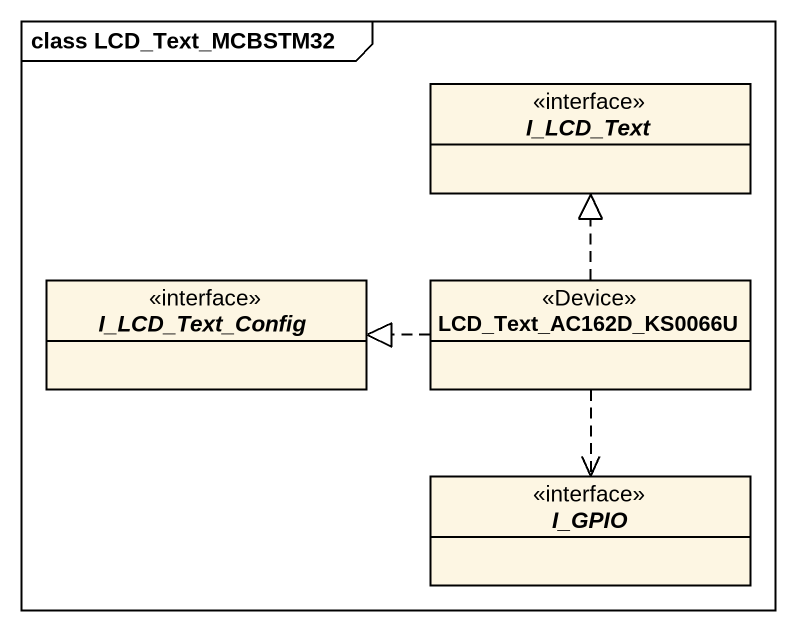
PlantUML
@startuml
mainframe class LCD_Text_MCBSTM32
hide circle
hide empty members
interface I_LCD_Text
interface I_LCD_Text_Config
class LCD_Text_AC162D_KS0066U <<Device>>
interface I_GPIO
LCD_Text_AC162D_KS0066U .up.|> I_LCD_Text
LCD_Text_AC162D_KS0066U .left.|> I_LCD_Text_Config
LCD_Text_AC162D_KS0066U ..> I_GPIO
@enduml
